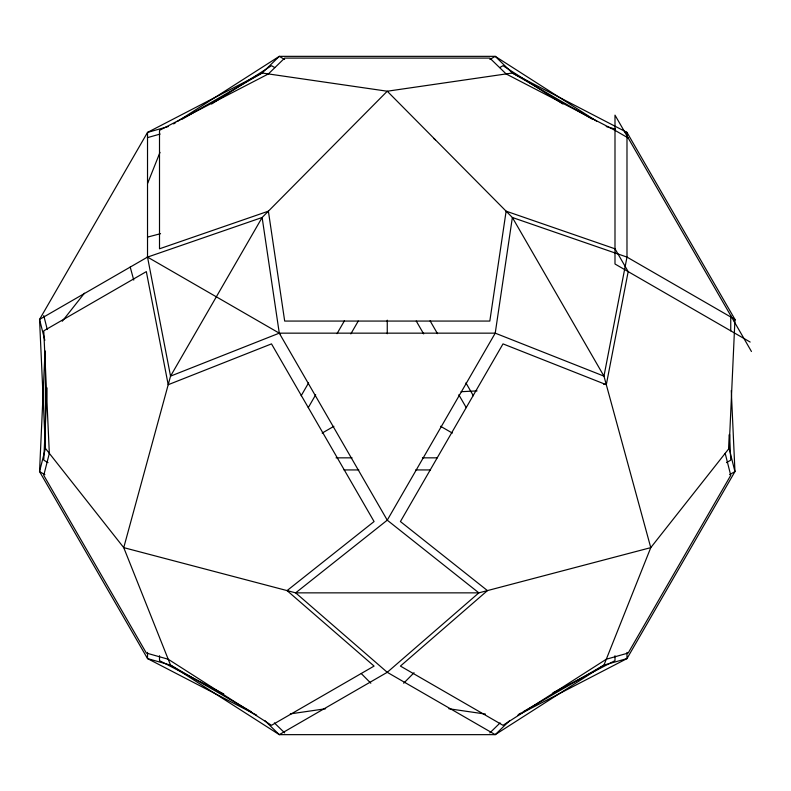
<?xml version="1.0" encoding="UTF-8"?>
<svg xmlns="http://www.w3.org/2000/svg" width="791" height="791" viewBox="0 0 791 791"><rect width="100%" height="100%" fill="white"/><g stroke="black" fill="none" stroke-linecap="round" stroke-linejoin="round"><path stroke-width="1.19" d="M45.028 351.214L39.55 471.574L147.522 658.587L256.67 715.153M47.045 387.887L43.762 460.164L48.033 462.626M734.345 321.858L734.958 319.426L626.986 132.413L512.37 73.019L495.225 56.349L279.282 56.349L177.787 121.26M147.69 183.235L160 152.356M301.163 395.747L308.579 382.903M337.006 333.673L344.421 320.83M308.282 407.612L315.678 394.788M350.848 333.881L358.254 321.057M62.291 321.225L84.41 293.204M403.677 683.206L414.039 672.745M489.827 732.911L500.12 722.905M509.8 720.482L495.225 734.651L279.282 734.651L170.54 665.102L147.522 658.587L147.522 652.417M173.644 123.91L175.711 122.585M211.583 104.017L271.501 65.693L274.704 67.551M182.246 119.134L262.128 73.019L279.282 56.349L284.622 59.434M489.876 59.434L495.225 56.349L596.721 121.26M499.793 67.551L503.007 65.693L562.925 104.017M322.174 433.072L333.911 426.3M726.474 462.626L730.746 460.164L729.579 434.437M729.609 474.659L734.958 471.574L731.27 390.517M518.767 714.293L520.893 713.067M523.029 711.831L603.968 665.102L626.986 658.587L734.958 471.574L729.094 448.378L729.094 434.852M552.939 692.807L614.993 660.643L614.993 655.709M517.828 715.153L626.986 658.587L626.986 652.417M168.236 126.55L147.522 132.413L39.55 319.426L45.413 448.378L39.55 471.574L44.899 474.659M147.482 137.634L160.138 134.055M147.492 237.112L160.553 233.681M290.317 713.887L325.635 708.746M461.054 391.713L477.052 390.892M603.751 384.396L606.213 384.268M336.046 457.841L352.084 457.841M422.424 457.841L437.225 457.841M343.996 469.933L358.827 469.933M415.68 469.933L430.512 469.933M448.863 708.746L485.407 714.065M606.262 126.55L615.418 129.141M624.574 131.731L626.986 132.413L626.986 257.095L603.968 376.14L650.766 547.639L603.968 665.102L495.225 734.651L387.254 672.31L295.656 592.855L123.742 547.639L45.413 448.378L45.413 351.224M223.744 693.934L159.505 660.643L159.505 655.709M628.173 137.96L614.993 130.357L506.121 73.929L489.827 58.089L284.681 58.089L268.386 73.929L159.505 130.357L159.505 248.799L268.386 211.177L284.681 321.067L489.827 321.067L506.121 211.177L614.993 248.799L628.173 271.62L606.311 384.713L503.007 343.887L400.424 521.546L487.444 590.6L400.424 666.081L503.007 725.307L606.311 659.229L628.173 653.04L730.746 475.371L725.179 453.342M592.251 119.134L512.37 73.019L387.254 91.222L262.128 73.019L147.522 132.413L147.522 257.095L170.54 376.14L123.742 547.639L170.54 665.102L251.479 711.831M750.155 342.048L614.993 264.006L614.993 115.14L751.45 351.491M147.205 256.907L280.568 333.901M440.518 426.25L452.333 433.072M433.656 138.445L435.465 139.878M274.388 722.905L284.681 732.911M264.708 720.482L279.282 734.651L387.254 672.31L478.852 592.855L650.766 547.639L729.094 448.378L734.958 319.426L626.986 257.095L512.37 217.495L387.254 91.222L262.128 217.495L170.54 376.14L279.282 333.159L495.225 333.159L603.968 376.14L512.37 217.495L495.225 333.159L387.254 520.171L295.656 592.855L478.852 592.855L387.254 520.171L279.282 333.159L262.128 217.495L147.522 257.095L39.55 319.426L44.83 340.298M361.329 673.616L370.831 683.206M430.086 320.83L437.502 333.673M465.929 382.903L473.344 395.747M416.254 321.057L423.66 333.881M458.82 394.788L466.225 407.612M130.199 267.051L133.758 280.083M43.762 315.629L47.282 329.54M730.746 315.629L730.746 330.836M387.254 320.177L387.254 333.753M49.329 453.342L43.762 475.371L146.335 653.04L168.196 659.229L271.501 725.307L374.074 666.081L287.064 590.6L374.074 521.546L271.501 343.887L168.196 384.713L146.335 271.62L43.762 330.836L49.329 453.342"/></g></svg>
